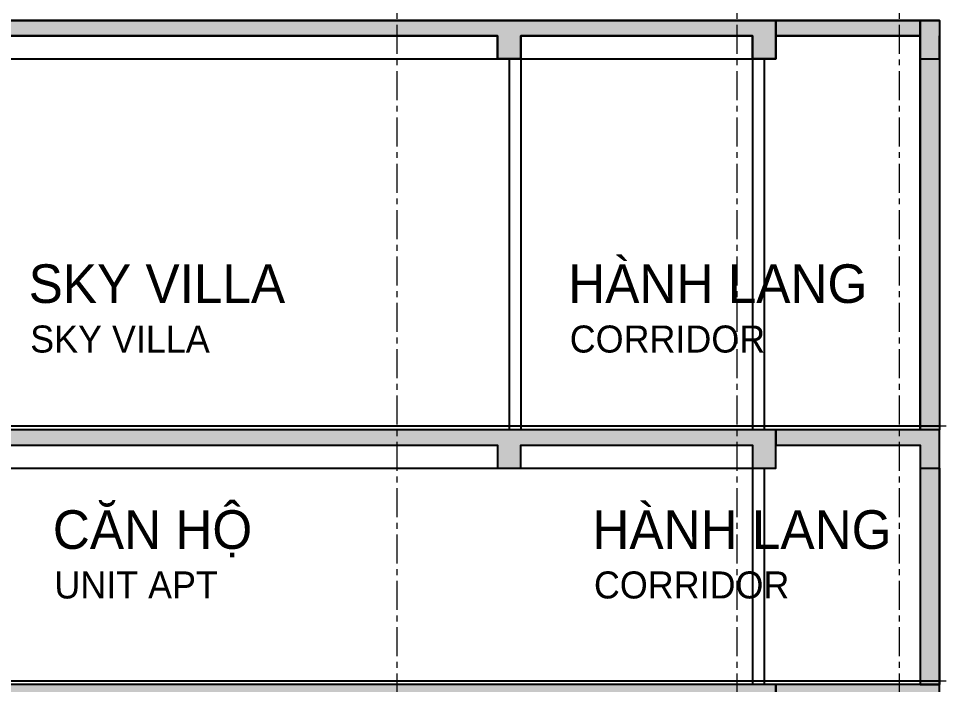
# Model space of a CAD drawing. Header units: millimetres. Extents: x -100356 to 314685, y 446 to 1273965.
# Drawn here: x 86652 to 98572, y 243036 to 251661 of the extents above; entities that cross this region are included whole.
import ezdxf
from ezdxf.xclip import XClip

# ---------------------------------------------------------------- set-up
doc = ezdxf.new("R2010")
doc.units = ezdxf.units.MM
doc.header["$XCLIPFRAME"] = 2
doc.linetypes.add('section$0$CENTER', pattern=[2, 1.25, -0.25, 0.25, -0.25])
for name, color, linetype, lineweight in [('@ color hatch', 7, 'Continuous', 13), ('Hatch-wall', 251, 'Continuous', 5), ('section$0$A-_FLORLEVL_E', 7, 'Continuous', 5), ('section$0$NKC_TRUC', 8, 'section$0$CENTER', 13)]:
    doc.layers.add(name, color=color, linetype=linetype, lineweight=lineweight)
for name, color, linetype in [('section$0$FIN', 3, 'Continuous'), ('section$0$NAM', 3, 'Continuous'), ('section$0$STR', 7, 'Continuous'), ('STR', 7, 'Continuous')]:
    doc.layers.add(name, color=color, linetype=linetype)
doc.styles.add('section$0$Arial', font='Font - TrueType - Arial.ttf', dxfattribs={"width": 0.95, "height": 770})

# ---------------------------------------------------------------- blocks, each defined once
blk = doc.blocks.new('section$0$grid section')
at = {"layer": 'section$0$NKC_TRUC', "ltscale": 300}
for p, q in [((-141943.9, 81800), (0, 81800)), ((-141943.9, 78500), (0, 78500))]:
    blk.add_line(p, q, dxfattribs=at)
blk = doc.blocks.new('section$0$PHONG')
at = {"layer": 'section$0$NAM', "attachment_point": 1, "style": 'section$0$Arial'}
for s, width, insert, char_height in [('CĂN HỘ', 6747.84, (2532, 2091), 500), ('HÀNH LANG', 6747.84, (9514, 2091), 500), ('UNIT APT', 3815.51, (2552, 1299), 350), ('\\pt1050;CORRIDOR', 3815.51, (9534, 1299), 350)]:
    blk.add_mtext_dynamic_manual_height_columns(s, width=width, gutter_width=1, heights=[0], dxfattribs=dict(at, insert=insert, char_height=char_height))
blk = doc.blocks.new('section$0$ROOM 01')
at = {"layer": 'Hatch-wall', "ltscale": 0.5}
h = blk.add_hatch(color=256, dxfattribs=at)
h.dxf.hatch_style = 1
h.paths.add_polyline_path([(36485, 240516), (36485, 243810), (47160, 243810), (47160, 243710), (47860, 243710), (47860, 243810), (48060, 243810), (48060, 243510), (46960, 243510), (46960, 243610), (36735, 243610), (36735, 240516)])
h.paths.add_polyline_path([(16680, 243810), (16680, 243810), (33985, 243810), (33985, 242138), (35285, 242138), (35285, 241988), (33985, 241988), (33985, 240510), (33735, 240510), (33735, 243610), (26072, 243610), (26072, 243310), (25772, 243310), (25772, 243610), (16930, 243610), (16930, 243810)])
h.paths.add_polyline_path([(16930, 240516), (16680, 240516), (16680, 243810), (16930, 243810)])
h.paths.add_polyline_path([(-1440, 243810), (-1440, 243510), (-340, 243510), (-340, 243610), (8060, 243610), (8060, 243310), (8360, 243310), (8360, 243610), (11360, 243610), (11360, 243310), (11660, 243310), (11660, 243610), (13530, 243610), (13530, 240510), (13780, 240510), (13780, 243810), (-540, 243810), (-540, 243710), (-1240, 243710), (-1240, 243810)])
at = {"layer": 'section$0$FIN'}
for p, q in [((-540, 243860), (8360, 243860, 0)), ((8360, 243860, 0), (13780, 243860)), ((13780, 243860), (13780, 243810, 0))]:
    blk.add_line(p, q, dxfattribs=at)
at = {"layer": 'section$0$FIN', "ltscale": 10}
for p, q in [((8360, 243310, 0), (11660, 243310, 0)), ((11360, 243310), (11360, 240510, 0)), ((11510, 243310, 0), (11510, 240510, 0))]:
    blk.add_line(p, q, dxfattribs=at)
at = {"layer": 'section$0$FIN'}
blk.add_lwpolyline([(-240, 243510), (-240, 243460), (-240, 243460), (-240, 243460), (-240, 243460), (-240, 243310), (8210, 243310)], dxfattribs=at)
at = {"layer": 'section$0$STR', "ltscale": 10}
for p, q in [((13530, 243310, 0), (13530, 240510, 0)), ((13780, 243310, 0), (13780, 240510, 0))]:
    blk.add_line(p, q, dxfattribs=at)
for points in [[(8360, 243610), (11360, 243610), (11360, 243310), (11660, 243310), (11660, 243810), (-540, 243810)], [(-340, 243560), (-340, 243610), (8060, 243610)]]:
    blk.add_lwpolyline(points, dxfattribs=at)
at = {"layer": 'section$0$STR'}
blk.add_lwpolyline([(13530, 243810), (11660, 243810), (11660, 243610), (13530, 243610)], dxfattribs=at)
at = {"layer": 'section$0$STR', "elevation": 0}
blk.add_lwpolyline([(13530, 243610), (13530, 243310), (13780, 243310), (13780, 243810), (13530, 243810)], dxfattribs=at)
at = {"layer": 'section$0$STR', "ltscale": 10, "elevation": 0}
blk.add_lwpolyline([(8060, 243610), (8060, 243310), (8360, 243310), (8360, 243610)], dxfattribs=at)
at = {"layer": 'STR', "ltscale": 0.5}
blk.add_lwpolyline([(-1440, 243810), (-1440, 243510), (-340, 243510), (-340, 243610), (8060, 243610), (8060, 243310), (8360, 243310), (8360, 243610), (11360, 243610), (11360, 243310), (11660, 243310), (11660, 243610), (13530, 243610), (13530, 240510), (13780, 240510), (13780, 243810), (-540, 243810), (-540, 243710), (-1240, 243710), (-1240, 243810)], close=True, dxfattribs=at)
at = {"layer": 'section$0$STR'}
blk.add_blockref('section$0$PHONG', (-227, 240676), dxfattribs=at)
blk = doc.blocks.new('section')
at = {"layer": 'Hatch-wall', "ltscale": 0.5}
h = blk.add_hatch(color=256, dxfattribs=at)
h.dxf.hatch_style = 1
h.paths.add_polyline_path([(233215, 87100), (233415, 87100), (233415, 86950), (234115, 86950), (234115, 87050), (248435, 87050), (248435, 86550), (248435, 81750), (248185, 81750), (248185, 86850), (246315, 86850), (246315, 86550), (246015, 86550), (246015, 86850), (243015, 86850), (243015, 86550), (242715, 86550), (242715, 86850), (234315, 86850), (234315, 86750), (233215, 86750)])
at = {"layer": 'section$0$FIN', "ltscale": 10}
for p, q in [((242865, 86550, 0), (242865, 81750, 0)), ((243015, 86550, 0), (246315, 86550, 0)), ((243015, 86550, 0), (243015, 81750, 0)), ((246015, 86550, 0), (246015, 81750, 0)), ((246165, 86550, 0), (246165, 81750, 0))]:
    blk.add_line(p, q, dxfattribs=at)
at = {"layer": 'section$0$FIN', "elevation": 0}
blk.add_lwpolyline([(234415, 86750), (234415, 86700), (234415, 86700), (234415, 86700), (234415, 86700), (234415, 86550), (242865, 86550)], dxfattribs=at)
at = {"layer": 'section$0$NKC_TRUC', "ltscale": 300}
for p, q in [((241411, 95993), (241411, -15127)), ((245811, 95993), (245811, -15127)), ((247911, 95993), (247911, -15127))]:
    blk.add_line(p, q, dxfattribs=at)
at = {"layer": 'section$0$STR', "ltscale": 10}
for p, q in [((248185, 86550, 0), (248185, 81750, 0)), ((248435, 86550, 0), (248435, 81750, 0))]:
    blk.add_line(p, q, dxfattribs=at)
at = {"layer": 'section$0$STR', "elevation": 0}
for points in [[(233215, 87100), (233415, 87100), (233415, 86950), (234115, 86950), (234115, 87050), (248435, 87050), (248435, 86550), (248435, 81750), (248185, 81750), (248185, 86850), (246315, 86850), (246315, 86550), (246015, 86550), (246015, 86850), (243015, 86850), (243015, 86550), (242715, 86550), (242715, 86850), (234315, 86850), (234315, 86850), (234315, 86750), (233215, 86750)], [(246315, 86850), (248185, 86850), (248185, 87050), (246315, 87050)]]:
    blk.add_lwpolyline(points, close=True, dxfattribs=at)
at = {"layer": 'section$0$STR', "ltscale": 10, "elevation": 0}
for points in [[(243015, 86850), (246015, 86850), (246015, 86550), (246315, 86550), (246315, 87050), (234115, 87050)], [(234315, 86800), (234315, 86850), (242715, 86850)], [(242715, 86850), (242715, 86550), (243015, 86550), (243015, 86850)]]:
    blk.add_lwpolyline(points, dxfattribs=at)
at = {"layer": 'section$0$STR', "elevation": 0}
blk.add_lwpolyline([(248435, 87050), (248185, 87050), (248185, 86550), (248435, 86550), (248435, 86850)], dxfattribs=at)
at = {"layer": 'section$0$A-_FLORLEVL_E'}
blk.add_blockref('section$0$grid section', (298305, 0), dxfattribs=at)
at = {"layer": 'section$0$STR'}
for p in [(234655, -162060), (234655, -165360)]:
    blk.add_blockref('section$0$ROOM 01', p, dxfattribs=at)
at = {"layer": 'section$0$NAM', "attachment_point": 1, "style": 'section$0$Arial'}
for s, width, insert, char_height in [('HÀNH LANG', 6747.84, (243629, 83891), 500), ('SKY VILLA', 6747.84, (236647, 83891), 500), ('SKY VILLA', 3815.51, (236667, 83099), 350), ('\\pt1050;CORRIDOR', 3815.51, (243649, 83099), 350)]:
    blk.add_mtext_dynamic_manual_height_columns(s, width=width, gutter_width=1, heights=[0], dxfattribs=dict(at, insert=insert, char_height=char_height))

msp = doc.modelspace()

# ---------------------------------------------------------------- block references
at = {"layer": '@ color hatch', "ltscale": 0.5}
ref = msp.add_blockref('section', (-149862.3, 164586), dxfattribs=at)
XClip(ref).set_block_clipping_path([(169394.0948857647, -24157.8838648469), (313883.7615168951, 101394.6180912155)])

doc.saveas('drawing.dxf')
